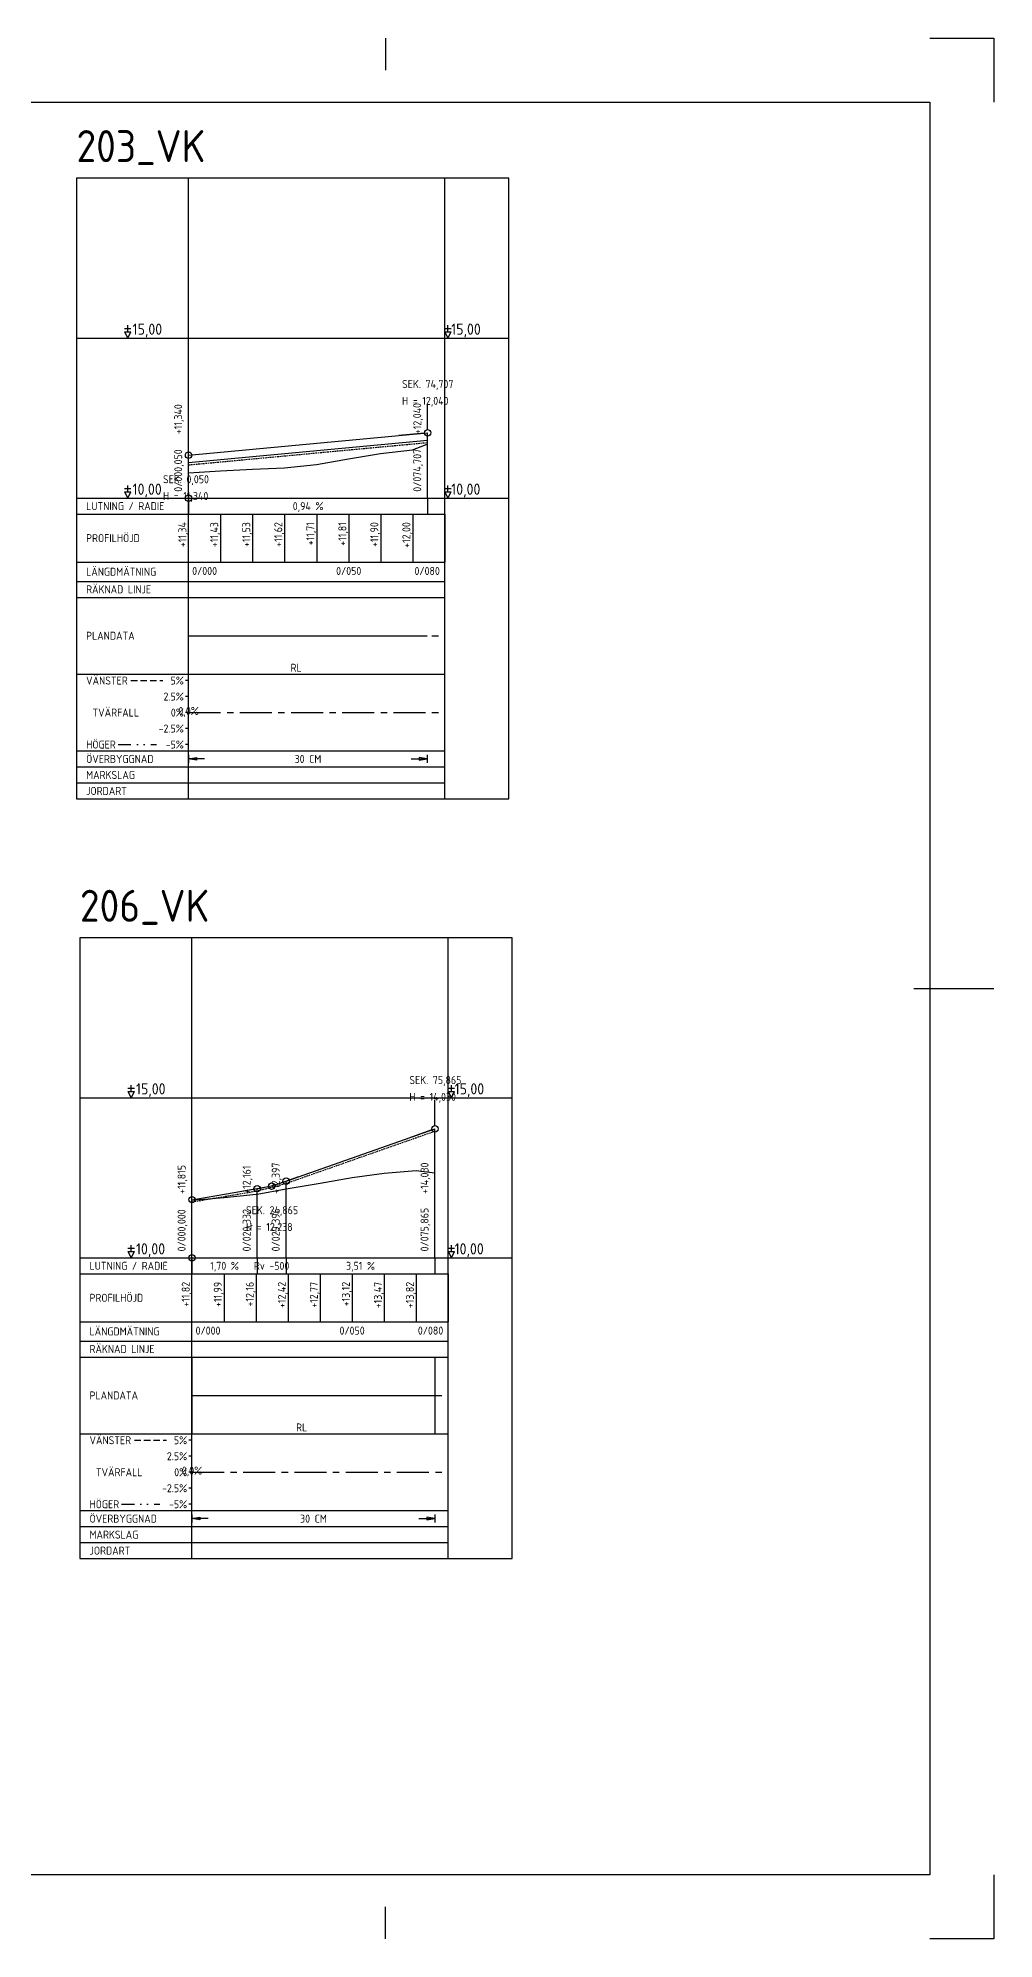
# Model space of a CAD drawing. Header units: metres. Extents: x 120487 to 121328, y 6148780 to 6150080.
# Drawn here: x 121029 to 121328, y 6148780 to 6149374 of the extents above; entities that cross this region are included whole.
import ezdxf
from ezdxf.enums import TextEntityAlignment as Align

# ---------------------------------------------------------------- set-up
doc = ezdxf.new("R2010")
doc.units = ezdxf.units.M
for name, pattern in [('CENTER', [16, 10, -2, 2, -2]), ('DASHED', [0.75, 0.5, -0.25]), ('DASHED_2', [3, 2, -1]), ('DIVIDE', [10, 4, -2, 0, -2, 0, -2])]:
    doc.linetypes.add(name, pattern=pattern)
doc.layers.get('0').update_dxf_attribs({"linetype": 'CONTINUOUS'})
doc.layers.add('_NovapointLsNode', color=7, linetype='CONTINUOUS', plot=False)
for name, color, linetype in [('LP_Modell Overbygningstykkelse', 7, 'CONTINUOUS'), ('M-36-Formular', 1, 'CONTINUOUS'), ('M-36-Formular_CL', 1, 'CENTER'), ('M-36-Formular_Linje', 3, 'CONTINUOUS'), ('M-36-Formular_Text', 1, 'CONTINUOUS'), ('M-36-Mark', 9, 'CONTINUOUS'), ('M-36-Plandata_CL', 3, 'CONTINUOUS'), ('M-36-Ram', 7, 'CONTINUOUS'), ('M-36-Skevning_H', 3, 'DIVIDE'), ('M-36-Skevning_Text', 1, 'CONTINUOUS'), ('M-36-Skevning_V', 1, 'DASHED_2'), ('M-36-terass', 3, 'DASHED'), ('M-36-text', 1, 'CONTINUOUS'), ('M-36-TP_cirkel', 3, 'CONTINUOUS'), ('M-36-TP_linje', 3, 'CONTINUOUS'), ('M-36-TP_text', 1, 'CONTINUOUS'), ('M-36-Vertikalgeometri', 6, 'CONTINUOUS'), ('M-36-VSP_cirkel', 3, 'CONTINUOUS'), ('M-36-VSP_linje', 3, 'CONTINUOUS'), ('M-36-VSP_text', 1, 'CONTINUOUS')]:
    doc.layers.add(name, color=color, linetype=linetype)
doc.styles.add('ISO100', font='ISO100', dxfattribs={"height": 10})
doc.styles.add('P_ISO_25', font='iso.shx', dxfattribs={"height": 4})

# ---------------------------------------------------------------- blocks, each defined once
blk = doc.blocks.new('_A1')
at = {"color": 6}
for p, q in [((651, 594), (651, 584)), ((816, 297), (841, 297)), ((651, 0), (651, 10))]:
    blk.add_line(p, q, dxfattribs=at)
at = {"color": 1}
for p, q in [((821, 594), (841, 594)), ((841, 594), (841, 574)), ((841, 20), (841, 0)), ((841, 0), (821, 0))]:
    blk.add_line(p, q, dxfattribs=at)
at = {"color": 7}
for p, q in [((40, 574), (821, 574)), ((821, 574), (821, 20)), ((821, 20), (40, 20))]:
    blk.add_line(p, q, dxfattribs=at)

msp = doc.modelspace()

# ---------------------------------------------------------------- linework, layer by layer
at = {"layer": '_NovapointLsNode'}
for centre in [(121076.01, 6149229.8), (121077.07, 6148992.42)]:
    msp.add_circle(centre, 1, dxfattribs=at)
at = {"layer": 'LP_Modell Overbygningstykkelse'}
for p, q in [((121076.01, 6149149.55), (121076.01, 6149147.05)), ((121150.55, 6149149.55), (121150.55, 6149147.05)), ((121077.07, 6148912.17), (121077.07, 6148909.67)), ((121152.93, 6148912.17), (121152.93, 6148909.67))]:
    msp.add_line(p, q, dxfattribs=at)
for points in [[(121081.01, 6149148.3), (121076.01, 6149148.3), (121078.51, 6149148.71), (121078.51, 6149147.88), (121076.01, 6149148.3)], [(121145.55, 6149148.3), (121150.55, 6149148.3), (121148.05, 6149148.71), (121148.05, 6149147.88), (121150.55, 6149148.3)], [(121082.07, 6148910.92), (121077.07, 6148910.92), (121079.57, 6148911.34), (121079.57, 6148910.51), (121077.07, 6148910.92)], [(121147.93, 6148910.92), (121152.93, 6148910.92), (121150.43, 6148911.34), (121150.43, 6148910.51), (121152.93, 6148910.92)]]:
    msp.add_lwpolyline(points, dxfattribs=at)
at = {"layer": 'M-36-Formular'}
for p, q in [((121076.01, 6149229.8), (121076.01, 6149329.8)), ((121076.01, 6149135.8), (121076.01, 6149329.8)), ((121156.01, 6149135.8), (121156.01, 6149329.8)), ((121041.01, 6149279.8), (121176.01, 6149279.8)), ((121041.01, 6149229.8), (121176.01, 6149229.8)), ((121041.01, 6149224.8), (121156.01, 6149224.8)), ((121076.01, 6149229.8), (121076.01, 6149224.8)), ((121086.01, 6149224.8), (121086.01, 6149209.8)), ((121096.01, 6149224.8), (121096.01, 6149209.8)), ((121106.01, 6149224.8), (121106.01, 6149209.8)), ((121116.01, 6149224.8), (121116.01, 6149209.8)), ((121126.01, 6149224.8), (121126.01, 6149209.8)), ((121136.01, 6149224.8), (121136.01, 6149209.8)), ((121146.01, 6149224.8), (121146.01, 6149209.8)), ((121150.66, 6149229.8), (121150.66, 6149224.8)), ((121156.01, 6149224.8), (121156.01, 6149209.8)), ((121041.01, 6149209.8), (121156.01, 6149209.8)), ((121041.01, 6149203.8), (121156.01, 6149203.8)), ((121041.01, 6149198.8), (121156.01, 6149198.8)), ((121041.01, 6149174.8), (121156.01, 6149174.8)), ((121041.01, 6149150.8), (121156.01, 6149150.8)), ((121041.01, 6149145.8), (121156.01, 6149145.8)), ((121041.01, 6149140.8), (121156.01, 6149140.8)), ((121077.07, 6148992.42), (121077.07, 6149092.42)), ((121077.07, 6148898.42), (121077.07, 6149092.42)), ((121157.07, 6148898.42), (121157.07, 6149092.42)), ((121042.07, 6149042.42), (121177.07, 6149042.42)), ((121042.07, 6148992.42), (121177.07, 6148992.42)), ((121042.07, 6148987.42), (121157.07, 6148987.42)), ((121077.07, 6148992.42), (121077.07, 6148987.42)), ((121087.07, 6148987.42), (121087.07, 6148972.42)), ((121097.07, 6148987.42), (121097.07, 6148972.42)), ((121097.4, 6148992.42), (121097.4, 6148987.42)), ((121097.4, 6148992.42), (121097.4, 6148987.42)), ((121106.47, 6148992.42), (121106.47, 6148987.42)), ((121106.47, 6148992.42), (121106.47, 6148987.42)), ((121107.07, 6148987.42), (121107.07, 6148972.42)), ((121117.07, 6148987.42), (121117.07, 6148972.42)), ((121127.07, 6148987.42), (121127.07, 6148972.42)), ((121137.07, 6148987.42), (121137.07, 6148972.42)), ((121147.07, 6148987.42), (121147.07, 6148972.42)), ((121152.94, 6148992.42), (121152.94, 6148987.42)), ((121157.07, 6148987.42), (121157.07, 6148972.42)), ((121042.07, 6148972.42), (121157.07, 6148972.42)), ((121042.07, 6148966.42), (121157.07, 6148966.42)), ((121042.07, 6148961.42), (121157.07, 6148961.42)), ((121042.07, 6148937.42), (121157.07, 6148937.42)), ((121042.07, 6148913.42), (121157.07, 6148913.42)), ((121042.07, 6148908.42), (121157.07, 6148908.42)), ((121042.07, 6148903.42), (121157.07, 6148903.42))]:
    msp.add_line(p, q, dxfattribs=at)
at = {"layer": 'M-36-Formular_CL'}
for p, q in [((121076.01, 6149186.8), (121156.01, 6149186.8)), ((121076.01, 6149172.8), (121075.01, 6149172.8)), ((121076.01, 6149167.8), (121075.01, 6149167.8)), ((121076.01, 6149162.8), (121075.01, 6149162.8)), ((121076.01, 6149162.8), (121156.01, 6149162.8)), ((121076.01, 6149157.8), (121075.01, 6149157.8)), ((121076.01, 6149152.8), (121075.01, 6149152.8)), ((121077.07, 6148949.42), (121157.07, 6148949.42)), ((121077.07, 6148935.42), (121076.07, 6148935.42)), ((121077.07, 6148930.42), (121076.07, 6148930.42)), ((121077.07, 6148925.42), (121076.07, 6148925.42)), ((121077.07, 6148925.42), (121157.07, 6148925.42)), ((121077.07, 6148920.42), (121076.07, 6148920.42)), ((121077.07, 6148915.42), (121076.07, 6148915.42))]:
    msp.add_line(p, q, dxfattribs=at)
at = {"layer": 'M-36-Formular_Linje'}
for p, q in [((121077.07, 6148961.42), (121077.07, 6148937.42)), ((121152.94, 6148961.42), (121152.94, 6148937.42))]:
    msp.add_line(p, q, dxfattribs=at)
at = {"layer": 'M-36-Formular_Text'}
for p, q in [((121056.01, 6149282.8), (121058.01, 6149282.8)), ((121056.01, 6149281.8), (121058.01, 6149281.8)), ((121056.01, 6149281.8), (121057.01, 6149279.8)), ((121057.01, 6149281.8), (121057.01, 6149283.8)), ((121057.01, 6149279.8), (121058.01, 6149281.8)), ((121156.01, 6149282.8), (121158.01, 6149282.8)), ((121156.01, 6149281.8), (121158.01, 6149281.8)), ((121156.01, 6149281.8), (121157.01, 6149279.8)), ((121157.01, 6149281.8), (121157.01, 6149283.8)), ((121157.01, 6149279.8), (121158.01, 6149281.8)), ((121056.01, 6149232.8), (121058.01, 6149232.8)), ((121056.01, 6149231.8), (121058.01, 6149231.8)), ((121056.01, 6149231.8), (121057.01, 6149229.8)), ((121057.01, 6149231.8), (121057.01, 6149233.8)), ((121057.01, 6149229.8), (121058.01, 6149231.8)), ((121156.01, 6149232.8), (121158.01, 6149232.8)), ((121156.01, 6149231.8), (121158.01, 6149231.8)), ((121156.01, 6149231.8), (121157.01, 6149229.8)), ((121157.01, 6149231.8), (121157.01, 6149233.8)), ((121157.01, 6149229.8), (121158.01, 6149231.8)), ((121058.07, 6149044.42), (121058.07, 6149046.42)), ((121158.07, 6149044.42), (121158.07, 6149046.42)), ((121057.07, 6149045.42), (121059.07, 6149045.42)), ((121057.07, 6149044.42), (121059.07, 6149044.42)), ((121057.07, 6149044.42), (121058.07, 6149042.42)), ((121058.07, 6149042.42), (121059.07, 6149044.42)), ((121157.07, 6149045.42), (121159.07, 6149045.42)), ((121157.07, 6149044.42), (121159.07, 6149044.42)), ((121157.07, 6149044.42), (121158.07, 6149042.42)), ((121158.07, 6149042.42), (121159.07, 6149044.42)), ((121057.07, 6148995.42), (121059.07, 6148995.42)), ((121057.07, 6148994.42), (121059.07, 6148994.42)), ((121057.07, 6148994.42), (121058.07, 6148992.42)), ((121058.07, 6148994.42), (121058.07, 6148996.42)), ((121058.07, 6148992.42), (121059.07, 6148994.42)), ((121157.07, 6148995.42), (121159.07, 6148995.42)), ((121157.07, 6148994.42), (121159.07, 6148994.42)), ((121157.07, 6148994.42), (121158.07, 6148992.42)), ((121158.07, 6148994.42), (121158.07, 6148996.42)), ((121158.07, 6148992.42), (121159.07, 6148994.42))]:
    msp.add_line(p, q, dxfattribs=at)
at = {"layer": 'M-36-Mark', "flags": 128}
for points in [[(121076.01, 6149237.73), (121085.96, 6149238.34), (121095.96, 6149238.83), (121105.96, 6149239.32), (121115.96, 6149240.35), (121125.96, 6149242.06), (121135.96, 6149243.71), (121145.96, 6149244.9), (121150.55, 6149246.71)], [(121077.07, 6149010.48), (121087.07, 6149011.28), (121097.07, 6149012.26), (121097.4, 6149012.31), (121106.47, 6149013.94), (121107.07, 6149014.09), (121117.07, 6149015.79), (121127.07, 6149017.52), (121137.07, 6149018.84), (121147.07, 6149019.68), (121152.93, 6149019)]]:
    msp.add_lwpolyline(points, dxfattribs=at)
at = {"layer": 'M-36-Plandata_CL'}
for points in [[(121076.01, 6149186.8), (121150.55, 6149186.8)], [(121077.07, 6148949.42), (121152.94, 6148949.42)]]:
    msp.add_lwpolyline(points, dxfattribs=at)
at = {"layer": 'M-36-Ram'}
for points in [[(121041.01, 6149135.8), (121176.01, 6149135.8), (121176.01, 6149329.8), (121041.01, 6149329.8)], [(121042.07, 6148898.42), (121177.07, 6148898.42), (121177.07, 6149092.42), (121042.07, 6149092.42)]]:
    msp.add_lwpolyline(points, close=True, dxfattribs=at)
at = {"layer": 'M-36-Skevning_H'}
for p, q in [((121054.01, 6149152.8), (121066.01, 6149152.8)), ((121055.07, 6148915.42), (121067.07, 6148915.42))]:
    msp.add_line(p, q, dxfattribs=at)
for points in [[(121076.01, 6149162.8), (121076.01, 6149162.8), (121076.34, 6149162.8), (121075.67, 6149162.8), (121076.01, 6149162.8)], [(121076.01, 6149162.8), (121076.01, 6149162.8)], [(121077.07, 6148925.42), (121077.07, 6148925.42), (121077.41, 6148925.42), (121076.74, 6148925.42), (121077.07, 6148925.42)], [(121077.07, 6148925.42), (121077.07, 6148925.42)]]:
    msp.add_lwpolyline(points, dxfattribs=at)
at = {"layer": 'M-36-Skevning_V'}
for p, q in [((121058.01, 6149172.8), (121068.01, 6149172.8)), ((121059.07, 6148935.42), (121069.07, 6148935.42))]:
    msp.add_line(p, q, dxfattribs=at)
for points in [[(121076.01, 6149162.8), (121076.01, 6149162.8), (121076.34, 6149162.8), (121075.67, 6149162.8), (121076.01, 6149162.8)], [(121076.01, 6149162.8), (121076.01, 6149162.8)], [(121077.07, 6148925.42), (121077.07, 6148925.42), (121077.41, 6148925.42), (121076.74, 6148925.42), (121077.07, 6148925.42)], [(121077.07, 6148925.42), (121077.07, 6148925.42)]]:
    msp.add_lwpolyline(points, dxfattribs=at)
at = {"layer": 'M-36-terass', "flags": 128}
for points in [[(121076.01, 6149240.2), (121085.96, 6149241.13), (121095.96, 6149242.07), (121105.96, 6149243), (121115.96, 6149243.94), (121125.96, 6149244.88), (121135.96, 6149245.82), (121145.96, 6149246.75), (121150.55, 6149247.18)], [(121077.07, 6149009.88), (121087.07, 6149011.58), (121097.07, 6149013.28), (121097.4, 6149013.33), (121106.47, 6149015.7), (121107.07, 6149015.91), (121117.07, 6149019.42), (121127.07, 6149022.94), (121137.07, 6149026.45), (121147.07, 6149029.96), (121152.93, 6149032.02)]]:
    msp.add_lwpolyline(points, dxfattribs=at)
at = {"layer": 'M-36-TP_cirkel'}
for centre in [(121150.66, 6149250.2), (121076.01, 6149243.2), (121152.94, 6149032.72), (121106.47, 6149016.39), (121077.07, 6149010.58), (121097.4, 6149014.03)]:
    msp.add_circle(centre, 1, dxfattribs=at)
at = {"layer": 'M-36-TP_linje'}
for p, q in [((121150.66, 6149229.8), (121150.66, 6149250.2)), ((121076.01, 6149229.8), (121076.01, 6149243.2)), ((121152.94, 6148992.42), (121152.94, 6149032.72)), ((121097.4, 6148992.42), (121097.4, 6149014.03)), ((121106.47, 6148992.42), (121106.47, 6149016.39)), ((121077.07, 6148992.42), (121077.07, 6149010.58))]:
    msp.add_line(p, q, dxfattribs=at)
at = {"layer": 'M-36-Vertikalgeometri'}
for points in [[(121076.01, 6149243.2), (121150.66, 6149250.2)], [(121076.01, 6149240.9), (121150.66, 6149247.9)]]:
    msp.add_lwpolyline(points, dxfattribs=at)
msp.add_lwpolyline([(121077.07, 6149010.58), (121077.07, 6149010.58), (121097.4, 6149014.03, 0.018235), (121101.29, 6149014.84, 0.015682), (121104.8, 6149015.84, 0.007114), (121106.47, 6149016.39), (121152.94, 6149032.72)], format="xyb", dxfattribs=at)
at = {"layer": 'M-36-VSP_cirkel'}
for centre in [(121150.66, 6149250.2), (121076.01, 6149243.2), (121152.94, 6149032.72), (121101.94, 6149014.8)]:
    msp.add_circle(centre, 1, dxfattribs=at)
at = {"layer": 'M-36-VSP_linje'}
for p, q in [((121150.66, 6149251.2), (121150.66, 6149259.2)), ((121076, 6149244.2), (121076, 6149252.2)), ((121149.67, 6149250.1), (121141.7, 6149249.36)), ((121077, 6149243.29), (121084.97, 6149244.04)), ((121152.94, 6149033.72), (121152.94, 6149041.72)), ((121151.99, 6149032.39), (121144.45, 6149029.74)), ((121102.88, 6149015.13), (121110.43, 6149017.79)), ((121100.95, 6149014.64), (121093.06, 6149013.29))]:
    msp.add_line(p, q, dxfattribs=at)

# ---------------------------------------------------------------- block references
msp.add_blockref('_A1', (120486.5, 6148779.57))

# ---------------------------------------------------------------- texts
at = {"layer": 'M-36-Formular_Text', "style": 'P_ISO_25'}
for s, p in [('15,00', (121058.51, 6149279.8)), ('15,00', (121158.01, 6149279.8)), ('10,00', (121058.51, 6149229.8)), ('10,00', (121158.01, 6149229.8)), ('15,00', (121059.57, 6149042.42)), ('15,00', (121159.07, 6149042.42)), ('10,00', (121059.57, 6148992.42)), ('10,00', (121159.07, 6148992.42))]:
    msp.add_text(s, height=3.5, dxfattribs=at).set_placement(p, align=Align.BOTTOM_LEFT)
for s, p in [('LUTNING / RADIE', (121044.01, 6149227.3)), ('RÄKNAD LINJE', (121044.01, 6149201.3)), ('PLANDATA', (121044.01, 6149186.8)), ('VÄNSTER', (121044.01, 6149172.8)), ('TVÄRFALL', (121046.01, 6149162.8)), ('HÖGER', (121044.01, 6149152.8)), ('ÖVERBYGGNAD', (121044.01, 6149148.3)), ('MARKSLAG', (121044.01, 6149143.3)), ('JORDART', (121044.01, 6149138.3)), ('LUTNING / RADIE', (121045.07, 6148989.92)), ('RÄKNAD LINJE', (121045.07, 6148963.92)), ('PLANDATA', (121045.07, 6148949.42)), ('VÄNSTER', (121045.07, 6148935.42)), ('TVÄRFALL', (121047.07, 6148925.42)), ('HÖGER', (121045.07, 6148915.42)), ('ÖVERBYGGNAD', (121045.07, 6148910.92)), ('MARKSLAG', (121045.07, 6148905.92)), ('JORDART', (121045.07, 6148900.92))]:
    msp.add_text(s, height=2.5, dxfattribs=at).set_placement(p, align=Align.MIDDLE_LEFT)
for s, p in [('5%', (121074.51, 6149172.8)), ('2.5%', (121074.51, 6149167.8)), ('0%', (121074.51, 6149162.8)), ('-2.5%', (121074.51, 6149157.8)), ('-5%', (121074.51, 6149152.8)), ('5%', (121075.57, 6148935.42)), ('2.5%', (121075.57, 6148930.42)), ('0%', (121075.57, 6148925.42)), ('-2.5%', (121075.57, 6148920.42)), ('-5%', (121075.57, 6148915.42))]:
    msp.add_text(s, height=2.5, dxfattribs=at).set_placement(p, align=Align.MIDDLE_RIGHT)
at = {"layer": 'M-36-Ram', "style": 'ISO100'}
for s, p in [('203_VK', (121041.01, 6149339.8)), ('206_VK', (121042.07, 6149102.42))]:
    msp.add_text(s, height=10, dxfattribs=at).set_placement(p, align=Align.MIDDLE_LEFT)
at = {"layer": 'M-36-Skevning_Text', "style": 'P_ISO_25'}
for p in [(121076.01, 6149163.3), (121076.01, 6149163.3), (121077.07, 6148925.92), (121077.07, 6148925.92)]:
    msp.add_text('0,0%', height=2.5, dxfattribs=at).set_placement(p, align=Align.MIDDLE_CENTER)
at = {"layer": 'M-36-text', "style": 'P_ISO_25'}
for s, p in [('0,94 %', (121113.33, 6149227.3)), ('30 CM', (121113.28, 6149148.3)), ('1,70 %', (121087.24, 6148989.92)), ('Rv -500', (121101.94, 6148989.92)), ('3,51 %', (121129.7, 6148989.92)), ('30 CM', (121115, 6148910.92))]:
    msp.add_text(s, height=2.5, dxfattribs=at).set_placement(p, align=Align.MIDDLE_CENTER)
for s, p in [('PROFILHÖJD', (121044.01, 6149217.3)), ('LÄNGDMÄTNING', (121044.01, 6149206.8)), ('PROFILHÖJD', (121045.07, 6148979.92)), ('LÄNGDMÄTNING', (121045.07, 6148969.42))]:
    msp.add_text(s, height=2.5, dxfattribs=at).set_placement(p, align=Align.MIDDLE_LEFT)
for s, p in [('+11,34', (121075.31, 6149222.3)), ('+11,43', (121085.26, 6149222.3)), ('+11,53', (121095.26, 6149222.3)), ('+11,62', (121105.26, 6149222.3)), ('+11,71', (121115.26, 6149222.3)), ('+11,81', (121125.26, 6149222.3)), ('+11,90', (121135.26, 6149222.3)), ('+12,00', (121145.26, 6149222.3)), ('+11,82', (121076.37, 6148984.92)), ('+11,99', (121086.37, 6148984.92)), ('+12,16', (121096.37, 6148984.92)), ('+12,42', (121106.37, 6148984.92)), ('+12,77', (121116.37, 6148984.92)), ('+13,12', (121126.37, 6148984.92)), ('+13,47', (121136.37, 6148984.92)), ('+13,82', (121146.37, 6148984.92))]:
    msp.add_text(s, height=2.5, rotation=90.01167, dxfattribs=at).set_placement(p, align=Align.RIGHT)
for s, p in [('0/000', (121081.01, 6149205.8)), ('0/050', (121126.01, 6149205.8)), ('0/080', (121150.51, 6149205.8)), ('0/000', (121082.07, 6148968.42)), ('0/050', (121127.07, 6148968.42)), ('0/080', (121151.57, 6148968.42))]:
    msp.add_text(s, height=2.5, dxfattribs=at).set_placement(p, align=Align.CENTER)
for p in [(121107.85, 6149175.55), (121109.58, 6148938.17)]:
    msp.add_text('RL', height=2.5, dxfattribs=at).set_placement(p)
at = {"layer": 'M-36-TP_text', "style": 'P_ISO_25'}
for s, p in [('+11,340', (121074.01, 6149249.8)), ('+12,040', (121148.66, 6149249.8)), ('0/000,050', (121074.01, 6149231.8)), ('0/074,707', (121148.66, 6149231.8)), ('+11,815', (121075.07, 6149012.42)), ('+12,161', (121095.4, 6149012.42)), ('+12,397', (121104.47, 6149012.42)), ('+14,030', (121150.94, 6149012.42)), ('0/000,000', (121075.07, 6148994.42)), ('0/020,332', (121095.4, 6148994.42)), ('0/029,396', (121104.47, 6148994.42)), ('0/075,865', (121150.94, 6148994.42))]:
    msp.add_text(s, height=2.5, rotation=90.01167, dxfattribs=at).set_placement(p)
at = {"layer": 'M-36-VSP_text', "style": 'P_ISO_25'}
for s, p in [('SEK. 74,707', (121142.66, 6149264.2)), ('H = 12,040', (121142.66, 6149258.95)), ('SEK. 0,050', (121068.01, 6149234.45)), ('H = 11,340', (121068.01, 6149229.2)), ('SEK. 75,865', (121144.94, 6149046.72)), ('H = 14,030', (121144.94, 6149041.47)), ('SEK. 24,865', (121093.94, 6149006.05)), ('H = 12,238', (121093.94, 6149000.8))]:
    msp.add_text(s, height=2.5, dxfattribs=at).set_placement(p)

doc.saveas('drawing.dxf')
